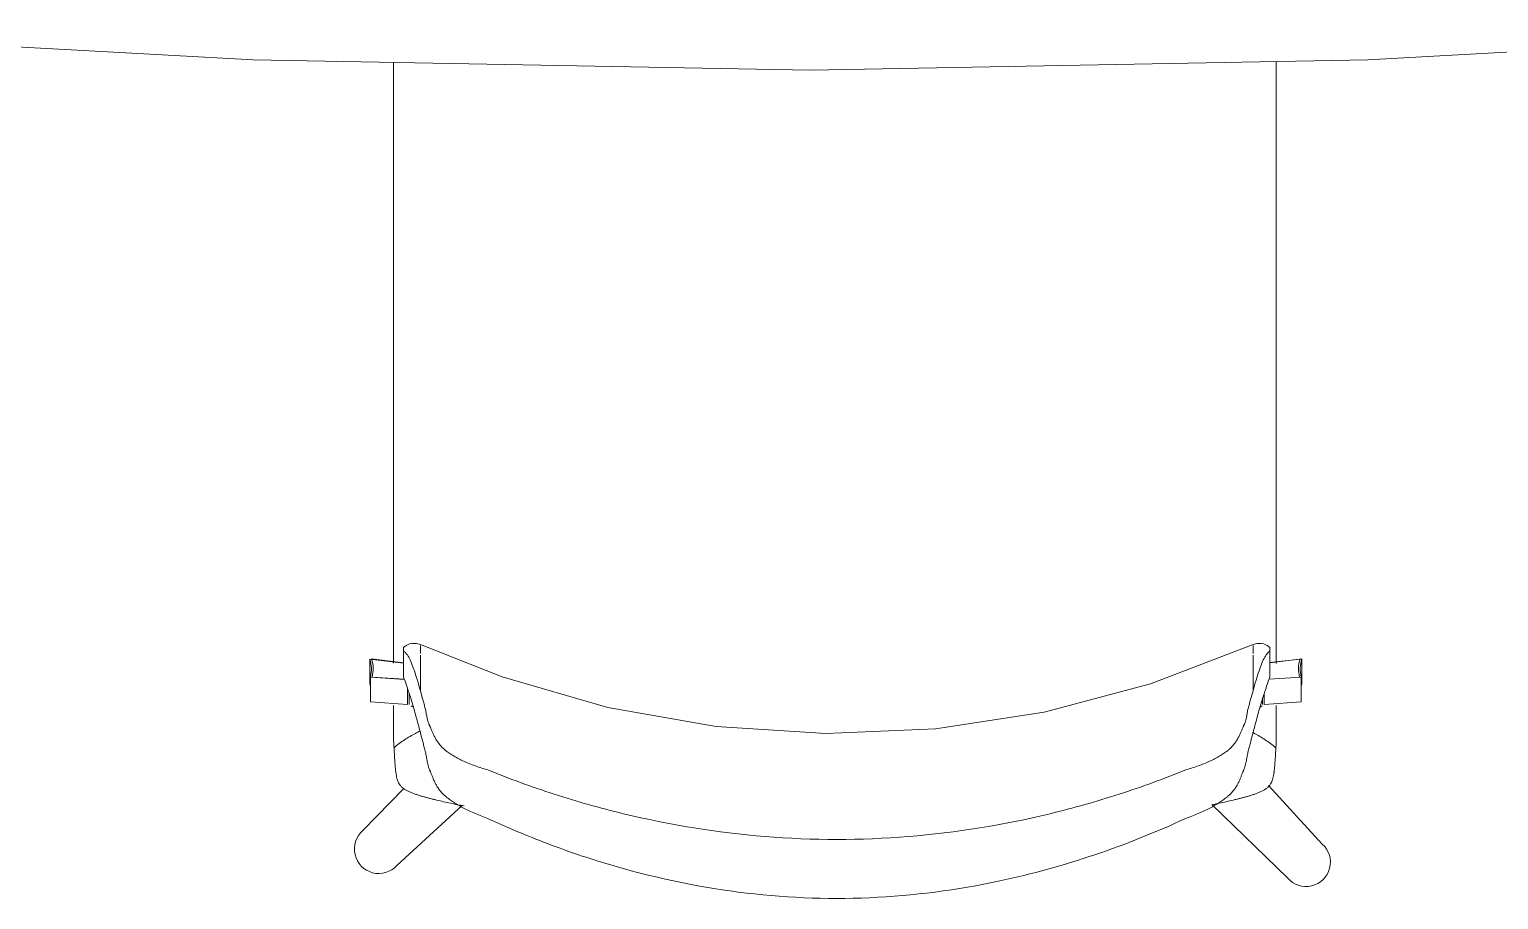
# Model space of a CAD drawing. Header units: millimetres. Extents: x 90978 to 295199, y -4084 to 97293.
# Drawn here: x 180831 to 181621, y 23399 to 23867 of the extents above; entities that cross this region are included whole.
import ezdxf

# ---------------------------------------------------------------- set-up
doc = ezdxf.new("R2010")
doc.units = ezdxf.units.MM
doc.header["$MEASUREMENT"] = 0
doc.layers.add('A-DETL-THIN', color=8, linetype='CONTINUOUS', lineweight=9)
doc.layers.add('I-FURN', color=8, linetype='CONTINUOUS', lineweight=9)

msp = doc.modelspace()

# ---------------------------------------------------------------- linework, layer by layer
at = {"layer": 'A-DETL-THIN'}
for p, q in [((180652.26, 23866.88), (180951.59, 23850.47)), ((181551.07, 23850.47), (181850.4, 23866.88)), ((180951.59, 23850.47), (181251.33, 23845)), ((181251.33, 23845), (181551.07, 23850.47))]:
    msp.add_line(p, q, dxfattribs=at)
at = {"layer": 'I-FURN'}
for p, q in [((181032.47, 23534.49), (181034.01, 23535.58)), ((181032.47, 23532.42), (181032.47, 23518.79)), ((181034.01, 23535.58), (181035.75, 23536.32)), ((181035.75, 23536.32), (181037.23, 23536.63)), ((181037.23, 23536.63), (181039.5, 23536.61)), ((181039.5, 23536.61), (181041.58, 23536.07)), ((181085.51, 23518.57), (181041.58, 23536.07)), ((181489.35, 23536.07), (181434.21, 23514.8)), ((181491.42, 23536.61), (181489.35, 23536.07)), ((181493.7, 23536.63), (181491.42, 23536.61)), ((181495.18, 23536.32), (181493.7, 23536.63)), ((181496.92, 23535.58), (181495.18, 23536.32)), ((181498.46, 23534.49), (181496.92, 23535.58)), ((181498.46, 23532.42), (181498.46, 23518.79)), ((181032.47, 23526.05), (181014.34, 23528.23)), ((181014.34, 23528.23), (181014.34, 23514.89)), ((181032.47, 23526.19), (181015.29, 23528.26)), ((181515.64, 23528.26), (181498.46, 23526.19)), ((181514.68, 23528.23), (181498.46, 23526.28)), ((181515.64, 23514.92), (181515.64, 23528.26)), ((181014.66, 23518.51), (181033.01, 23517.25)), ((181014.66, 23505.17), (181014.66, 23518.51)), ((181015.62, 23518.54), (181032.98, 23517.35)), ((181142.31, 23502.14), (181085.51, 23518.57)), ((181434.21, 23514.8), (181377.08, 23499.61)), ((181497.95, 23517.35), (181515.31, 23518.54)), ((181515.31, 23518.54), (181515.31, 23505.2)), ((181034.57, 23512.65), (181034.57, 23503.81)), ((181035.52, 23509.74), (181035.52, 23503.84)), ((181494.45, 23503.81), (181494.45, 23506.83)), ((181495.4, 23503.84), (181495.4, 23509.74)), ((181034.57, 23503.81), (181014.66, 23505.17)), ((181200.56, 23491.95), (181142.31, 23502.14)), ((181377.08, 23499.61), (181318.64, 23490.68)), ((181515.31, 23505.2), (181495.4, 23503.84)), ((181259.57, 23488.11), (181200.56, 23491.95)), ((181318.64, 23490.68), (181259.57, 23488.11)), ((181032.82, 23458.69), (181010.7, 23435.91)), ((181526.61, 23428.71), (181497.63, 23460.25)), ((181028.91, 23417.19), (181064.02, 23449.43)), ((181467.23, 23449.94), (181507.89, 23410.5))]:
    msp.add_line(p, q, dxfattribs=at)
for centre, start, end in [((181019.19, 23425.95), 130.39413, 318.01036), ((181517.86, 23418.98), 220.41756, 48.03379)]:
    msp.add_arc(centre, 13.09, start, end, dxfattribs=at)
for centre, start_param, end_param in [((180997.84, 23522.83), 2.884586, 3.464082), ((180998.8, 23522.86), 2.884586, 3.464082), ((181531.18, 23522.83), 5.960696, 6.540192), ((181532.13, 23522.86), 5.960696, 6.540192), ((180997.84, 23509.5), 3.380441, 3.464082), ((181532.13, 23509.53), 5.960696, 6.044337)]:
    msp.add_ellipse(centre, major_axis=(-17.39, 0), ratio=0.978487, start_param=start_param, end_param=end_param, dxfattribs=at)
for points, knots in [([(181027.18, 23525.97), (181027.18, 23526.42), (181027.18, 23531.95), (181027.18, 23542.75), (181027.18, 23558.16), (181027.18, 23573.23), (181027.18, 23585.72), (181027.18, 23595.79), (181027.18, 23603.45), (181027.18, 23611.13), (181027.18, 23621.22), (181027.18, 23633.7), (181027.18, 23646.13), (181027.18, 23656.12), (181027.18, 23663.7), (181027.18, 23671.27), (181027.18, 23681.23), (181027.18, 23693.57), (181027.18, 23705.94), (181027.18, 23715.96), (181027.18, 23723.59), (181027.18, 23731.23), (181027.18, 23741.33), (181027.18, 23753.91), (181027.18, 23769.03), (181027.18, 23784.38), (181027.18, 23799.6), (181027.18, 23814.44), (181027.18, 23829.1), (181027.18, 23840.63), (181027.18, 23847.3), (181027.18, 23849.05)], [-0.896036, -0.896036, -0.896036, -0.896036, -0.8928571, -0.8571429, -0.8214286, -0.7857143, -0.75, -0.7321429, -0.7142857, -0.6964286, -0.6785714, -0.6428571, -0.6071429, -0.5892857, -0.5714286, -0.5535714, -0.5357143, -0.5, -0.4642857, -0.4464286, -0.4285714, -0.4107143, -0.3928571, -0.3571429, -0.3214286, -0.2857143, -0.25, -0.2142857, -0.1785714, -0.1428571, -0.1300854, -0.1300854, -0.1300854, -0.1300854]), ([(181501.84, 23849.52), (181501.84, 23847.5), (181501.84, 23840.57), (181501.84, 23828.77), (181501.84, 23814.16), (181501.84, 23801.84), (181501.84, 23791.84), (181501.84, 23784.23), (181501.84, 23776.6), (181501.84, 23766.53), (181501.84, 23754.04), (181501.84, 23741.59), (181501.84, 23731.55), (181501.84, 23723.92), (181501.84, 23716.28), (181501.84, 23706.2), (181501.84, 23693.69), (181501.84, 23678.73), (181501.84, 23663.56), (181501.84, 23648.42), (181501.84, 23633.54), (181501.84, 23621.09), (181501.84, 23611.06), (181501.84, 23603.43), (181501.84, 23595.85), (181501.84, 23585.95), (181501.84, 23573.71), (181501.84, 23561.35), (181501.84, 23551.24), (181501.84, 23543.51), (181501.84, 23535.71), (181501.84, 23529.87), (181501.84, 23526.59), (181501.84, 23525.89)], [-0.8717754, -0.8717754, -0.8717754, -0.8717754, -0.8571429, -0.8214286, -0.7857143, -0.75, -0.7321429, -0.7142857, -0.6964286, -0.6785714, -0.6428571, -0.6071429, -0.5892857, -0.5714286, -0.5535714, -0.5357143, -0.5, -0.4642857, -0.4285714, -0.3928571, -0.3571429, -0.3214286, -0.3035714, -0.2857143, -0.2678571, -0.25, -0.2142857, -0.1785714, -0.1607143, -0.1428571, -0.125, -0.1071429, -0.1022726, -0.1022726, -0.1022726, -0.1022726]), ([(181032.47, 23532.79), (181032.47, 23533.17), (181032.47, 23533.95), (181032.47, 23534.57), (181032.47, 23534.47), (181032.47, 23533.8), (181032.47, 23532.98), (181032.47, 23532.42)], [0.4162183, 0.4162183, 0.4162183, 0.4162183, 0.5, 0.625, 0.75, 0.875, 1, 1, 1, 1]), ([(181041.58, 23531.19), (181041.58, 23532.14), (181041.58, 23533.43), (181041.58, 23534.71), (181041.58, 23535.2), (181041.58, 23535.41)], [0.3575469, 0.3575469, 0.3575469, 0.3575469, 0.4444444, 0.5, 0.5555556, 0.5555556, 0.5555556, 0.5555556]), ([(181489.35, 23535.41), (181489.35, 23535.15), (181489.35, 23534.5), (181489.35, 23533.1), (181489.35, 23531.79), (181489.35, 23531.13)], [0.4444444, 0.4444444, 0.4444444, 0.4444444, 0.5138889, 0.5833333, 0.6424531, 0.6424531, 0.6424531, 0.6424531]), ([(181489.35, 23530.37), (181489.35, 23529.7), (181489.35, 23527.17), (181489.35, 23521.4), (181489.35, 23514.87), (181489.35, 23511.12)], [0.6666667, 0.6666667, 0.6666667, 0.6666667, 0.7222222, 0.8611111, 1, 1, 1, 1]), ([(181498.46, 23532.42), (181498.46, 23532.98), (181498.46, 23533.8), (181498.46, 23534.47), (181498.46, 23534.57), (181498.46, 23533.94), (181498.46, 23533.16), (181498.46, 23532.79)], [0, 0, 0, 0, 0.125, 0.25, 0.375, 0.5, 0.5828112, 0.5828112, 0.5828112, 0.5828112]), ([(181077.32, 23442.69), (181074.8, 23443.58), (181070.07, 23445.43), (181064.97, 23447.9), (181061.36, 23449.96), (181058.88, 23451.54), (181057.01, 23452.88), (181055.81, 23453.84), (181055.15, 23454.38), (181054.66, 23454.79), (181054.2, 23455.21), (181053.61, 23455.76), (181052.66, 23456.75), (181051.5, 23458.17), (181050.38, 23459.9), (181049.46, 23461.61), (181048.69, 23463.3), (181048.03, 23464.95), (181047.51, 23466.29), (181047.15, 23467.19), (181046.94, 23467.71), (181046.77, 23468.08), (181046.61, 23468.46), (181046.41, 23468.95), (181046.1, 23469.8), (181045.73, 23470.97), (181045.39, 23472.32), (181045.04, 23474.07), (181044.77, 23475.76), (181044.45, 23477.45), (181044.16, 23478.73), (181043.82, 23480.02), (181043.39, 23481.72), (181042.61, 23484.66), (181041.54, 23488.7), (181040.35, 23493.19), (181039.21, 23497.43), (181038.08, 23501.51), (181036.99, 23505.28), (181035.93, 23508.69), (181035.24, 23510.71), (181034.9, 23511.65)], [0, 0, 0, 0, 0.035714, 0.071429, 0.089286, 0.107143, 0.125, 0.133929, 0.138393, 0.142857, 0.147321, 0.151786, 0.160714, 0.178571, 0.196429, 0.214286, 0.232143, 0.25, 0.267857, 0.276786, 0.28125, 0.285714, 0.290179, 0.294643, 0.303571, 0.321429, 0.339286, 0.357143, 0.392857, 0.410714, 0.428571, 0.446429, 0.464286, 0.5, 0.571429, 0.642857, 0.714286, 0.785714, 0.857143, 0.928571, 1, 1, 1, 1]), ([(181041.58, 23511.12), (181042.03, 23509.55), (181042.69, 23507.19), (181043.45, 23504.4), (181043.87, 23502.81), (181044.19, 23501.61), (181044.47, 23500.44), (181044.74, 23498.95), (181044.97, 23497.51), (181045.28, 23496.02), (181045.59, 23494.85), (181045.95, 23493.82), (181046.26, 23493.05), (181046.46, 23492.6), (181046.62, 23492.26), (181046.79, 23491.9), (181047.01, 23491.42), (181047.39, 23490.56), (181047.93, 23489.26), (181048.65, 23487.63), (181049.47, 23485.94), (181050.45, 23484.23), (181051.63, 23482.52), (181052.82, 23481.13), (181053.79, 23480.19), (181054.38, 23479.67), (181054.85, 23479.28), (181055.34, 23478.9), (181056, 23478.4), (181057.21, 23477.52), (181059.08, 23476.3), (181061.55, 23474.89), (181065.13, 23473.08), (181070.19, 23470.97), (181074.84, 23469.47), (181077.32, 23468.77)], [0, 0, 0, 0, 0.125, 0.1875, 0.21875, 0.25, 0.28125, 0.3125, 0.375, 0.40625, 0.4375, 0.46875, 0.484375, 0.492188, 0.5, 0.507812, 0.515625, 0.53125, 0.5625, 0.59375, 0.625, 0.65625, 0.6875, 0.71875, 0.734375, 0.742188, 0.75, 0.757812, 0.765625, 0.78125, 0.8125, 0.84375, 0.875, 0.9375, 1, 1, 1, 1]), ([(181496.03, 23511.65), (181495.35, 23509.77), (181494.29, 23506.54), (181492.84, 23501.51), (181491.72, 23497.43), (181490.57, 23493.19), (181489.39, 23488.7), (181488.31, 23484.65), (181487.43, 23481.31), (181486.87, 23479.16), (181486.47, 23477.45), (181486.16, 23475.76), (181485.89, 23474.07), (181485.53, 23472.32), (181485.19, 23470.97), (181484.83, 23469.8), (181484.51, 23468.95), (181484.31, 23468.46), (181484.15, 23468.08), (181483.99, 23467.71), (181483.78, 23467.19), (181483.41, 23466.29), (181482.9, 23464.95), (181482.23, 23463.3), (181481.47, 23461.61), (181480.55, 23459.9), (181479.42, 23458.17), (181478.26, 23456.75), (181477.31, 23455.76), (181476.73, 23455.21), (181476.26, 23454.79), (181475.78, 23454.38), (181475.12, 23453.84), (181473.91, 23452.88), (181472.04, 23451.54), (181469.57, 23449.96), (181465.96, 23447.9), (181460.85, 23445.43), (181456.13, 23443.58), (181453.6, 23442.69)], [0, 0, 0, 0, 0.142857, 0.214286, 0.285714, 0.357143, 0.428571, 0.5, 0.535714, 0.571429, 0.589286, 0.607143, 0.642857, 0.660714, 0.678571, 0.696429, 0.705357, 0.709821, 0.714286, 0.71875, 0.723214, 0.732143, 0.75, 0.767857, 0.785714, 0.803571, 0.821429, 0.839286, 0.848214, 0.852679, 0.857143, 0.861607, 0.866071, 0.875, 0.892857, 0.910714, 0.928571, 0.964286, 1, 1, 1, 1]), ([(181453.6, 23468.77), (181456.08, 23469.47), (181460.74, 23470.97), (181465.79, 23473.08), (181469.38, 23474.89), (181471.85, 23476.3), (181473.71, 23477.52), (181474.93, 23478.4), (181475.59, 23478.9), (181476.07, 23479.28), (181476.54, 23479.67), (181477.13, 23480.19), (181478.1, 23481.13), (181479.29, 23482.52), (181480.48, 23484.23), (181481.45, 23485.94), (181482.28, 23487.63), (181482.99, 23489.26), (181483.54, 23490.56), (181483.92, 23491.42), (181484.14, 23491.9), (181484.3, 23492.26), (181484.47, 23492.6), (181484.66, 23493.05), (181484.98, 23493.82), (181485.33, 23494.85), (181485.64, 23496.02), (181485.96, 23497.51), (181486.18, 23498.95), (181486.45, 23500.44), (181486.73, 23501.61), (181487.06, 23502.81), (181487.48, 23504.4), (181488.24, 23507.19), (181488.9, 23509.55), (181489.35, 23511.12)], [0, 0, 0, 0, 0.0625, 0.125, 0.15625, 0.1875, 0.21875, 0.234375, 0.242188, 0.25, 0.257812, 0.265625, 0.28125, 0.3125, 0.34375, 0.375, 0.40625, 0.4375, 0.46875, 0.484375, 0.492188, 0.5, 0.507812, 0.515625, 0.53125, 0.5625, 0.59375, 0.625, 0.6875, 0.71875, 0.75, 0.78125, 0.8125, 0.875, 1, 1, 1, 1]), ([(181041.4, 23489.44), (181040.58, 23489.07), (181037.77, 23487.71), (181033.07, 23484.9), (181029.26, 23482.06), (181027.39, 23480.46)], [0.93303317, 0.93303317, 0.93303317, 0.93303317, 0.94444444, 0.97222222, 1, 1, 1, 1]), ([(181501.64, 23480.46), (181499.76, 23482.06), (181495.95, 23484.9), (181491.69, 23487.45), (181489.35, 23488.62), (181488.98, 23488.8)], [0, 0, 0, 0, 0.02777778, 0.05555556, 0.06066679, 0.06066679, 0.06066679, 0.06066679]), ([(181061.42, 23449.88), (181059.08, 23450.37), (181055.33, 23451.19), (181050.9, 23452.21), (181048.43, 23452.81), (181046.6, 23453.27), (181044.92, 23453.7), (181043.37, 23454.13), (181041.78, 23454.59), (181040.05, 23455.12), (181038.27, 23455.72), (181036.58, 23456.36), (181035.27, 23456.94), (181034.29, 23457.45), (181033.59, 23457.84), (181032.92, 23458.28), (181032.04, 23458.93), (181031.08, 23459.84), (181030.17, 23461.02), (181029.54, 23462.24), (181029.12, 23463.46), (181028.78, 23464.81), (181028.57, 23466.01), (181028.44, 23466.89), (181028.37, 23467.41), (181028.32, 23467.8), (181028.27, 23468.19), (181028.21, 23468.71), (181028.12, 23469.6), (181028.01, 23470.83), (181027.91, 23472.05), (181027.84, 23473.06), (181027.78, 23473.85), (181027.73, 23474.68), (181027.66, 23475.78), (181027.54, 23477.72), (181027.44, 23479.38), (181027.39, 23480.46)], [0, 0, 0, 0, 0.125, 0.1875, 0.21875, 0.25, 0.28125, 0.3125, 0.34375, 0.375, 0.40625, 0.4375, 0.46875, 0.484375, 0.5, 0.515625, 0.53125, 0.5625, 0.59375, 0.625, 0.65625, 0.6875, 0.71875, 0.734375, 0.742188, 0.75, 0.757812, 0.765625, 0.78125, 0.8125, 0.84375, 0.859375, 0.875, 0.890625, 0.90625, 0.9375, 1, 1, 1, 1]), ([(181501.64, 23480.46), (181501.58, 23479.38), (181501.48, 23477.72), (181501.37, 23475.78), (181501.3, 23474.68), (181501.24, 23473.85), (181501.19, 23473.06), (181501.11, 23472.05), (181501.01, 23470.83), (181500.9, 23469.6), (181500.81, 23468.71), (181500.75, 23468.19), (181500.7, 23467.8), (181500.66, 23467.41), (181500.59, 23466.89), (181500.46, 23466.01), (181500.24, 23464.81), (181499.91, 23463.46), (181499.48, 23462.24), (181498.85, 23461.02), (181497.95, 23459.84), (181496.98, 23458.93), (181496.1, 23458.28), (181495.43, 23457.84), (181494.74, 23457.45), (181493.75, 23456.94), (181492.44, 23456.36), (181490.76, 23455.72), (181488.97, 23455.12), (181487.24, 23454.59), (181485.65, 23454.13), (181484.1, 23453.7), (181482.43, 23453.27), (181480.59, 23452.81), (181478.12, 23452.21), (181473.69, 23451.19), (181469.94, 23450.37), (181467.6, 23449.88)], [0, 0, 0, 0, 0.0625, 0.09375, 0.109375, 0.125, 0.140625, 0.15625, 0.1875, 0.21875, 0.234375, 0.242188, 0.25, 0.257812, 0.265625, 0.28125, 0.3125, 0.34375, 0.375, 0.40625, 0.4375, 0.46875, 0.484375, 0.5, 0.515625, 0.53125, 0.5625, 0.59375, 0.625, 0.65625, 0.6875, 0.71875, 0.75, 0.78125, 0.8125, 0.875, 1, 1, 1, 1]), ([(181077.32, 23468.77), (181089.26, 23463.9), (181113.43, 23455.09), (181163.01, 23441.04), (181226.71, 23430.68), (181304.2, 23430.68), (181367.91, 23441.03), (181417.49, 23455.08), (181441.66, 23463.9), (181453.6, 23468.77)], [-1, -1, -1, -1, -0.9, -0.8, -0.6, -0.4, -0.2, -0.1, 0, 0, 0, 0]), ([(181453.6, 23442.69), (181437.53, 23435.22), (181404.68, 23422.05), (181347.76, 23406.27), (181283.24, 23397.77), (181212.28, 23400.92), (181154.47, 23413.41), (181109.76, 23428.55), (181088.04, 23437.71), (181077.32, 23442.69)], [-1, -1, -1, -1, -0.863636, -0.727273, -0.545455, -0.363636, -0.181818, -0.090909, 0, 0, 0, 0])]:
    msp.add_open_spline(points, degree=3, knots=knots, dxfattribs=at)
for points in [[(181032.47, 23532.42), (181032.89, 23532.24), (181033.81, 23531.52), (181035.3, 23529.39), (181036.78, 23526.13), (181038.3, 23521.92), (181039.95, 23516.97), (181041.04, 23513.15), (181041.58, 23511.12)], [(181041.58, 23511.12), (181041.58, 23514.12), (181041.58, 23519.49), (181041.58, 23525.88), (181041.58, 23529.05), (181041.58, 23530.37)], [(181489.35, 23511.12), (181489.88, 23513.15), (181490.97, 23516.97), (181492.62, 23521.92), (181494.15, 23526.13), (181495.62, 23529.39), (181497.12, 23531.52), (181498.03, 23532.24), (181498.46, 23532.42)], [(181034.9, 23511.65), (181034.49, 23512.97), (181033.66, 23515.45), (181032.85, 23517.71), (181032.47, 23518.79)], [(181498.46, 23518.79), (181498.07, 23517.71), (181497.26, 23515.45), (181496.43, 23512.97), (181496.03, 23511.65)], [(181027.18, 23484.31), (181027.18, 23490.42), (181027.18, 23496.72), (181027.18, 23503.22)], [(181036.64, 23503.05), (181037.02, 23502.78), (181037.4, 23502.51), (181037.8, 23502.25)], [(181493.12, 23502.25), (181493.52, 23502.52), (181493.92, 23502.78), (181494.28, 23503.05)], [(181501.84, 23503.28), (181501.84, 23496.77), (181501.84, 23490.45), (181501.84, 23484.31)], [(181027.39, 23480.46), (181027.35, 23481.1), (181027.28, 23482.38), (181027.21, 23483.67), (181027.18, 23484.31)], [(181501.84, 23484.31), (181501.81, 23483.67), (181501.74, 23482.38), (181501.67, 23481.1), (181501.64, 23480.46)], [(181065.02, 23449.19), (181063.82, 23449.42), (181062.62, 23449.65), (181061.42, 23449.88)], [(181061.42, 23449.88), (181062.64, 23449.64), (181063.86, 23449.41), (181065.08, 23449.18)]]:
    msp.add_open_spline(points, degree=3, dxfattribs=at)

doc.saveas('drawing.dxf')
